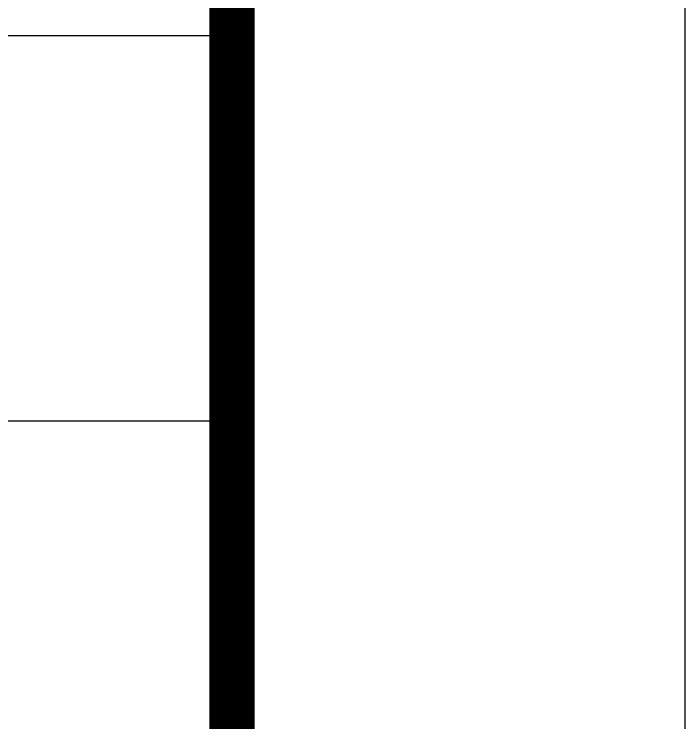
# Model space of a CAD drawing. Extents: x 3757684 to 3906284, y -130571 to 413559.
# Drawn here: x 3816735 to 3818216, y -57538 to -55975 of the extents above; entities that cross this region are included whole.
import ezdxf

# ---------------------------------------------------------------- set-up
doc = ezdxf.new("R2010")
doc.units = 0
doc.header["$LTSCALE"] = 1000
doc.header["$MEASUREMENT"] = 0
doc.layers.get('0').update_dxf_attribs({"color": 4, "linetype": 'CONTINUOUS'})
doc.layers.add('PUB_TITLE', color=4, linetype='CONTINUOUS')

# ---------------------------------------------------------------- blocks, each defined once
blk = doc.blocks.new('A$C6CA8367D')
at = {"layer": 'PUB_TITLE'}
for p, q in [((190.3, 14022.4), (5800.3, 14022.1)), ((190.4, 14022.2), (5800.5, 14022.2)), ((190.2, 13172.5), (5800.2, 13172.1)), ((190.4, 13172.2), (5800.4, 13172.2)), ((190.5, 13171.9), (5800.5, 13172.2))]:
    blk.add_line(p, q, dxfattribs=at)

msp = doc.modelspace()

# ---------------------------------------------------------------- linework, layer by layer
at = {"layer": 'PUB_TITLE', "elevation": 0}
msp.add_lwpolyline([(3758816.3, -71044), (3758816.3, -29044), (3818216.3, -29044), (3818216.3, -71044)], close=True, dxfattribs=at)
at = {"layer": 'PUB_TITLE', "const_width": 100, "elevation": 0}
msp.add_lwpolyline([(3761316.3, -70044), (3817216.3, -70044), (3817216.3, -30044), (3761316.3, -30044)], close=True, dxfattribs=at)

# ---------------------------------------------------------------- block references
msp.add_blockref('A$C6CA8367D', (3811414.4, -70044, 0))

doc.saveas('drawing.dxf')
